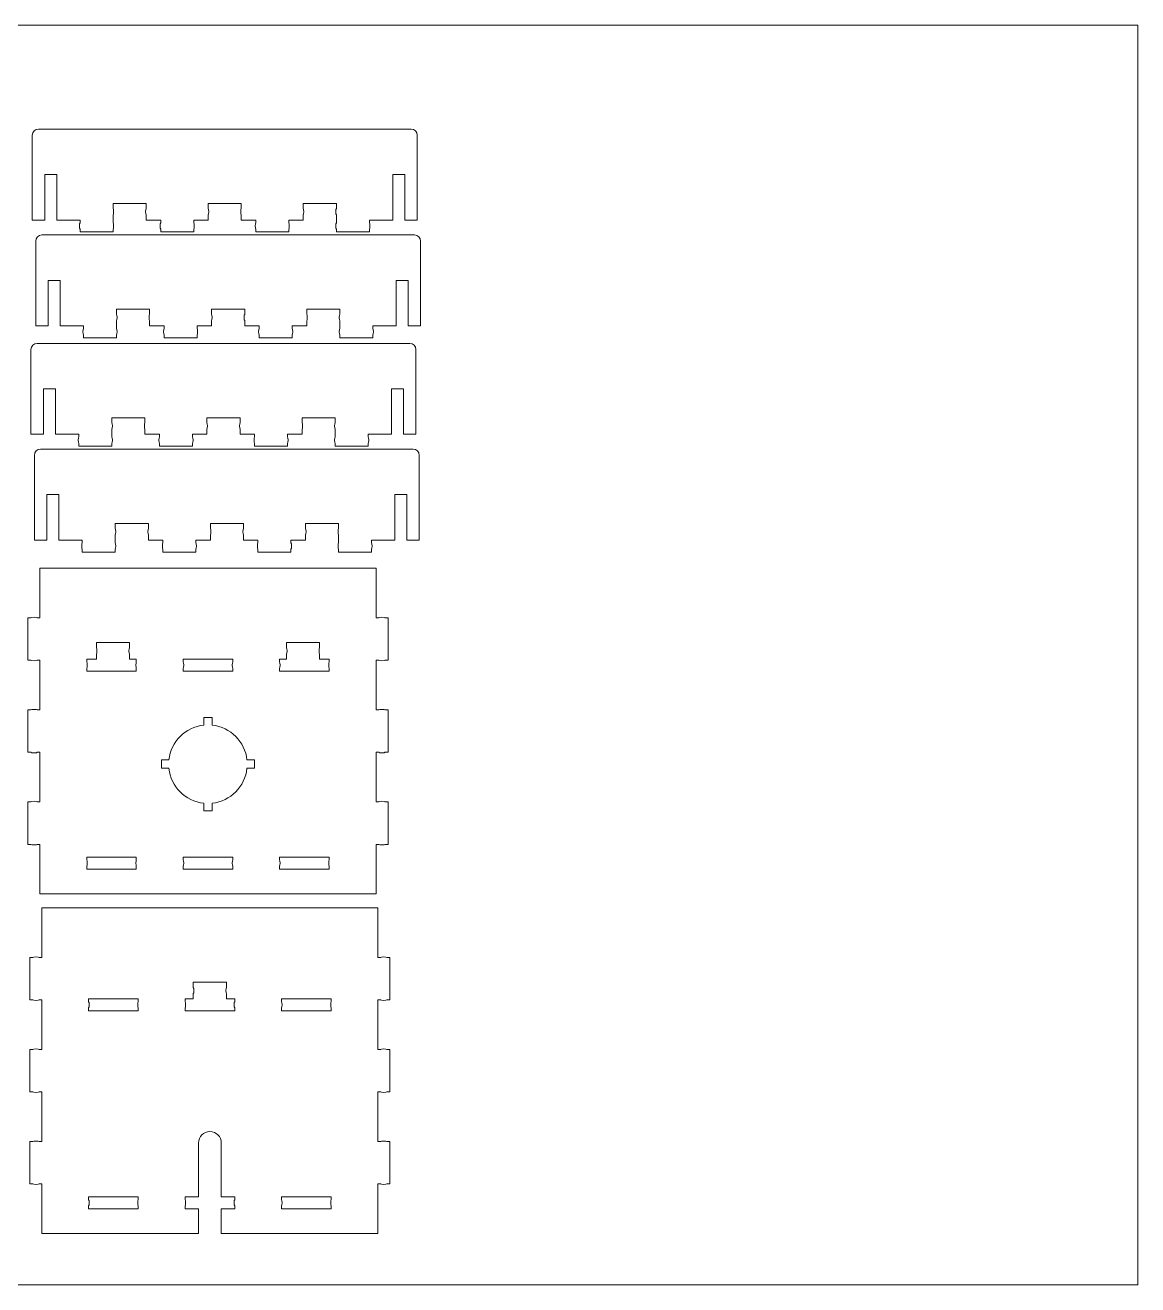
# Model space of a CAD drawing. Header units: inches. Extents: x -2.2 to 21.8, y -0.5 to 11.5.
# Drawn here: x 11.15 to 21.75, y -0.5 to 11.5 of the extents above; entities that cross this region are included whole.
import ezdxf

# ---------------------------------------------------------------- set-up
doc = ezdxf.new("R2010")
doc.units = ezdxf.units.IN
doc.header["$MEASUREMENT"] = 0
doc.layers.add('Visible', color=7, linetype='Continuous', lineweight=0)

# ---------------------------------------------------------------- blocks, each defined once
blk = doc.blocks.new('Block_1')
at = {"layer": 'Visible', "color": 1, "lineweight": 0, "true_color": 0xff0000}
for p, q in [((11.222, 10.451), (11.222, 9.644)), ((11.281, 10.511), (14.829, 10.511)), ((14.888, 10.451), (14.888, 9.644)), ((11.341, 10.077), (11.455, 10.077)), ((11.341, 9.644), (11.341, 10.077)), ((11.455, 9.644), (11.455, 10.077)), ((14.77, 10.077), (14.656, 10.077)), ((14.656, 9.644), (14.656, 10.077)), ((14.77, 9.644), (14.77, 10.077)), ((11.992, 9.802), (12.307, 9.802)), ((11.992, 9.802), (11.992, 9.753)), ((12.307, 9.802), (12.307, 9.753)), ((12.898, 9.802), (13.213, 9.802)), ((12.898, 9.802), (12.898, 9.753)), ((13.213, 9.802), (13.213, 9.753)), ((14.118, 9.802), (13.803, 9.802)), ((13.803, 9.802), (13.803, 9.753)), ((14.118, 9.802), (14.118, 9.753)), ((11.222, 9.644), (11.341, 9.644)), ((11.455, 9.644), (11.677, 9.644)), ((11.677, 9.644), (11.677, 9.617)), ((11.992, 9.694), (11.992, 9.617)), ((12.307, 9.694), (12.307, 9.644)), ((12.307, 9.644), (12.445, 9.644)), ((12.445, 9.644), (12.445, 9.617)), ((12.76, 9.644), (12.76, 9.617)), ((12.76, 9.644), (12.898, 9.644)), ((12.898, 9.694), (12.898, 9.644)), ((13.213, 9.694), (13.213, 9.644)), ((13.213, 9.644), (13.35, 9.644)), ((13.35, 9.644), (13.35, 9.617)), ((13.665, 9.644), (13.665, 9.617)), ((13.665, 9.644), (13.803, 9.644)), ((13.803, 9.694), (13.803, 9.644)), ((14.118, 9.694), (14.118, 9.617)), ((14.433, 9.644), (14.433, 9.617)), ((14.433, 9.644), (14.656, 9.644)), ((14.77, 9.644), (14.888, 9.644)), ((11.314, 9.502), (14.861, 9.502)), ((11.677, 9.558), (11.677, 9.53)), ((11.677, 9.53), (11.992, 9.53)), ((11.992, 9.558), (11.992, 9.53)), ((12.445, 9.558), (12.445, 9.53)), ((12.445, 9.53), (12.76, 9.53)), ((12.76, 9.558), (12.76, 9.53)), ((13.35, 9.558), (13.35, 9.53)), ((13.665, 9.53), (13.35, 9.53)), ((13.665, 9.558), (13.665, 9.53)), ((14.118, 9.558), (14.118, 9.53)), ((14.433, 9.53), (14.118, 9.53)), ((14.433, 9.558), (14.433, 9.53)), ((11.255, 9.443), (11.255, 8.636)), ((14.92, 9.443), (14.92, 8.636)), ((11.373, 9.069), (11.487, 9.069)), ((11.373, 8.636), (11.373, 9.069)), ((11.487, 8.636), (11.487, 9.069)), ((14.802, 9.069), (14.688, 9.069)), ((14.688, 8.636), (14.688, 9.069)), ((14.802, 8.636), (14.802, 9.069)), ((12.025, 8.794), (12.34, 8.794)), ((12.025, 8.794), (12.025, 8.745)), ((12.34, 8.794), (12.34, 8.745)), ((12.93, 8.794), (13.245, 8.794)), ((12.93, 8.794), (12.93, 8.745)), ((13.245, 8.794), (13.245, 8.745)), ((14.151, 8.794), (13.836, 8.794)), ((13.836, 8.794), (13.836, 8.745)), ((14.151, 8.794), (14.151, 8.745)), ((12.025, 8.686), (12.025, 8.609)), ((12.34, 8.686), (12.34, 8.636)), ((12.93, 8.686), (12.93, 8.636)), ((13.245, 8.686), (13.245, 8.636)), ((13.836, 8.686), (13.836, 8.636)), ((14.151, 8.686), (14.151, 8.609)), ((11.255, 8.636), (11.373, 8.636)), ((11.487, 8.636), (11.71, 8.636)), ((11.71, 8.636), (11.71, 8.609)), ((11.71, 8.55), (11.71, 8.522)), ((11.71, 8.522), (12.025, 8.522)), ((12.025, 8.55), (12.025, 8.522)), ((12.34, 8.636), (12.477, 8.636)), ((12.477, 8.636), (12.477, 8.609)), ((12.477, 8.55), (12.477, 8.522)), ((12.477, 8.522), (12.792, 8.522)), ((12.792, 8.636), (12.792, 8.609)), ((12.792, 8.636), (12.93, 8.636)), ((12.792, 8.55), (12.792, 8.522)), ((13.245, 8.636), (13.383, 8.636)), ((13.383, 8.636), (13.383, 8.609)), ((13.383, 8.55), (13.383, 8.522)), ((13.698, 8.522), (13.383, 8.522)), ((13.698, 8.636), (13.698, 8.609)), ((13.698, 8.636), (13.836, 8.636)), ((13.698, 8.55), (13.698, 8.522)), ((14.151, 8.55), (14.151, 8.522)), ((14.466, 8.522), (14.151, 8.522)), ((14.466, 8.636), (14.466, 8.609)), ((14.466, 8.636), (14.688, 8.636)), ((14.466, 8.55), (14.466, 8.522)), ((14.802, 8.636), (14.92, 8.636)), ((11.21, 8.41), (11.21, 7.603)), ((11.27, 8.469), (14.817, 8.469)), ((14.876, 8.41), (14.876, 7.603)), ((11.329, 8.036), (11.443, 8.036)), ((11.329, 7.603), (11.329, 8.036)), ((11.443, 7.603), (11.443, 8.036)), ((14.758, 8.036), (14.644, 8.036)), ((14.644, 7.603), (14.644, 8.036)), ((14.758, 7.603), (14.758, 8.036)), ((11.98, 7.761), (12.295, 7.761)), ((11.98, 7.761), (11.98, 7.712)), ((12.295, 7.761), (12.295, 7.712)), ((12.886, 7.761), (13.201, 7.761)), ((12.886, 7.761), (12.886, 7.712)), ((13.201, 7.761), (13.201, 7.712)), ((14.106, 7.761), (13.791, 7.761)), ((13.791, 7.761), (13.791, 7.712)), ((14.106, 7.761), (14.106, 7.712)), ((11.21, 7.603), (11.329, 7.603)), ((11.443, 7.603), (11.665, 7.603)), ((11.665, 7.603), (11.665, 7.576)), ((11.98, 7.653), (11.98, 7.576)), ((12.295, 7.653), (12.295, 7.603)), ((12.295, 7.603), (12.433, 7.603)), ((12.433, 7.603), (12.433, 7.576)), ((12.748, 7.603), (12.748, 7.576)), ((12.748, 7.603), (12.886, 7.603)), ((12.886, 7.653), (12.886, 7.603)), ((13.201, 7.653), (13.201, 7.603)), ((13.201, 7.603), (13.338, 7.603)), ((13.338, 7.603), (13.338, 7.576)), ((13.653, 7.603), (13.653, 7.576)), ((13.653, 7.603), (13.791, 7.603)), ((13.791, 7.653), (13.791, 7.603)), ((14.106, 7.653), (14.106, 7.576)), ((14.421, 7.603), (14.421, 7.576)), ((14.421, 7.603), (14.644, 7.603)), ((14.758, 7.603), (14.876, 7.603)), ((11.302, 7.461), (14.849, 7.461)), ((11.665, 7.517), (11.665, 7.489)), ((11.665, 7.489), (11.98, 7.489)), ((11.98, 7.517), (11.98, 7.489)), ((12.433, 7.517), (12.433, 7.489)), ((12.433, 7.489), (12.748, 7.489)), ((12.748, 7.517), (12.748, 7.489)), ((13.338, 7.517), (13.338, 7.489)), ((13.653, 7.489), (13.338, 7.489)), ((13.653, 7.517), (13.653, 7.489)), ((14.106, 7.517), (14.106, 7.489)), ((14.421, 7.489), (14.106, 7.489)), ((14.421, 7.517), (14.421, 7.489)), ((11.243, 7.402), (11.243, 6.595)), ((14.908, 7.402), (14.908, 6.595)), ((11.361, 7.028), (11.475, 7.028)), ((11.361, 6.595), (11.361, 7.028)), ((11.475, 6.595), (11.475, 7.028)), ((14.79, 7.028), (14.676, 7.028)), ((14.676, 6.595), (14.676, 7.028)), ((14.79, 6.595), (14.79, 7.028)), ((12.013, 6.753), (12.328, 6.753)), ((12.013, 6.753), (12.013, 6.704)), ((12.328, 6.753), (12.328, 6.704)), ((12.918, 6.753), (13.233, 6.753)), ((12.918, 6.753), (12.918, 6.704)), ((13.233, 6.753), (13.233, 6.704)), ((14.139, 6.753), (13.824, 6.753)), ((13.824, 6.753), (13.824, 6.704)), ((14.139, 6.753), (14.139, 6.704)), ((12.013, 6.644), (12.013, 6.568)), ((12.328, 6.644), (12.328, 6.595)), ((12.918, 6.644), (12.918, 6.595)), ((13.233, 6.644), (13.233, 6.595)), ((13.824, 6.644), (13.824, 6.595)), ((14.139, 6.644), (14.139, 6.568)), ((11.243, 6.595), (11.361, 6.595)), ((11.475, 6.595), (11.698, 6.595)), ((11.698, 6.595), (11.698, 6.568)), ((11.698, 6.509), (11.698, 6.481)), ((11.698, 6.481), (12.013, 6.481)), ((12.013, 6.509), (12.013, 6.481)), ((12.328, 6.595), (12.465, 6.595)), ((12.465, 6.595), (12.465, 6.568)), ((12.465, 6.509), (12.465, 6.481)), ((12.465, 6.481), (12.78, 6.481)), ((12.78, 6.595), (12.78, 6.568)), ((12.78, 6.595), (12.918, 6.595)), ((12.78, 6.509), (12.78, 6.481)), ((13.233, 6.595), (13.371, 6.595)), ((13.371, 6.595), (13.371, 6.568)), ((13.371, 6.509), (13.371, 6.481)), ((13.686, 6.481), (13.371, 6.481)), ((13.686, 6.595), (13.686, 6.568)), ((13.686, 6.595), (13.824, 6.595)), ((13.686, 6.509), (13.686, 6.481)), ((14.139, 6.509), (14.139, 6.481)), ((14.454, 6.481), (14.139, 6.481)), ((14.454, 6.595), (14.454, 6.568)), ((14.454, 6.595), (14.676, 6.595)), ((14.454, 6.509), (14.454, 6.481)), ((14.79, 6.595), (14.908, 6.595)), ((11.295, 6.326), (11.295, 5.854)), ((11.295, 6.326), (14.496, 6.326)), ((14.496, 6.326), (14.496, 5.854)), ((11.181, 5.45), (11.181, 5.854)), ((11.21, 5.854), (11.181, 5.854)), ((11.295, 5.854), (11.27, 5.854)), ((14.496, 5.854), (14.522, 5.854)), ((14.581, 5.854), (14.61, 5.854)), ((14.61, 5.45), (14.61, 5.854)), ((11.833, 5.618), (12.147, 5.618)), ((11.833, 5.568), (11.833, 5.618)), ((12.147, 5.568), (12.147, 5.618)), ((13.959, 5.618), (13.644, 5.618)), ((13.644, 5.568), (13.644, 5.618)), ((13.959, 5.568), (13.959, 5.618)), ((11.21, 5.45), (11.181, 5.45)), ((11.295, 5.45), (11.27, 5.45)), ((11.295, 5.45), (11.295, 4.977)), ((11.741, 5.46), (11.741, 5.433)), ((11.741, 5.46), (11.833, 5.46)), ((11.833, 5.46), (11.833, 5.509)), ((12.147, 5.46), (12.147, 5.509)), ((12.147, 5.46), (12.213, 5.46)), ((12.213, 5.46), (12.213, 5.433)), ((12.659, 5.46), (13.132, 5.46)), ((12.659, 5.46), (12.659, 5.433)), ((13.132, 5.46), (13.132, 5.433)), ((13.578, 5.46), (13.578, 5.433)), ((13.578, 5.46), (13.644, 5.46)), ((13.644, 5.46), (13.644, 5.509)), ((13.959, 5.46), (13.959, 5.509)), ((13.959, 5.46), (14.05, 5.46)), ((14.05, 5.46), (14.05, 5.433)), ((14.496, 5.45), (14.522, 5.45)), ((14.496, 5.45), (14.496, 4.977)), ((14.581, 5.45), (14.61, 5.45)), ((11.741, 5.374), (11.741, 5.346)), ((11.741, 5.346), (12.213, 5.346)), ((12.213, 5.374), (12.213, 5.346)), ((12.659, 5.374), (12.659, 5.346)), ((12.659, 5.346), (13.132, 5.346)), ((13.132, 5.374), (13.132, 5.346)), ((13.578, 5.374), (13.578, 5.346)), ((13.578, 5.346), (14.05, 5.346)), ((14.05, 5.374), (14.05, 5.346)), ((11.181, 4.573), (11.181, 4.977)), ((11.21, 4.977), (11.181, 4.977)), ((11.295, 4.977), (11.27, 4.977)), ((14.496, 4.977), (14.522, 4.977)), ((14.581, 4.977), (14.61, 4.977)), ((14.61, 4.573), (14.61, 4.977)), ((12.856, 4.903), (12.935, 4.903)), ((12.856, 4.903), (12.856, 4.832)), ((12.935, 4.903), (12.935, 4.832)), ((11.21, 4.573), (11.181, 4.573)), ((11.295, 4.573), (11.27, 4.573)), ((11.295, 4.573), (11.295, 4.101)), ((14.496, 4.573), (14.522, 4.573)), ((14.496, 4.573), (14.496, 4.101)), ((14.581, 4.573), (14.61, 4.573)), ((12.453, 4.5), (12.524, 4.5)), ((12.453, 4.5), (12.453, 4.421)), ((13.267, 4.5), (13.338, 4.5)), ((13.338, 4.5), (13.338, 4.421)), ((12.453, 4.421), (12.524, 4.421)), ((13.267, 4.421), (13.338, 4.421)), ((11.181, 3.696), (11.181, 4.101)), ((11.21, 4.101), (11.181, 4.101)), ((11.295, 4.101), (11.27, 4.101)), ((12.856, 4.088), (12.856, 4.017)), ((12.935, 4.088), (12.935, 4.017)), ((14.496, 4.101), (14.522, 4.101)), ((14.581, 4.101), (14.61, 4.101)), ((14.61, 3.696), (14.61, 4.101)), ((12.856, 4.017), (12.935, 4.017)), ((11.21, 3.696), (11.181, 3.696)), ((11.295, 3.696), (11.27, 3.696)), ((11.295, 3.696), (11.295, 3.224)), ((14.496, 3.696), (14.522, 3.696)), ((14.496, 3.696), (14.496, 3.224)), ((14.581, 3.696), (14.61, 3.696)), ((11.741, 3.574), (12.213, 3.574)), ((11.741, 3.574), (11.741, 3.547)), ((11.741, 3.488), (11.741, 3.46)), ((12.213, 3.574), (12.213, 3.547)), ((12.213, 3.488), (12.213, 3.46)), ((12.659, 3.574), (13.132, 3.574)), ((12.659, 3.574), (12.659, 3.547)), ((12.659, 3.488), (12.659, 3.46)), ((13.132, 3.574), (13.132, 3.547)), ((13.132, 3.488), (13.132, 3.46)), ((13.578, 3.574), (14.05, 3.574)), ((13.578, 3.574), (13.578, 3.547)), ((13.578, 3.488), (13.578, 3.46)), ((14.05, 3.574), (14.05, 3.547)), ((14.05, 3.488), (14.05, 3.46)), ((11.741, 3.46), (12.213, 3.46)), ((12.659, 3.46), (13.132, 3.46)), ((13.578, 3.46), (14.05, 3.46)), ((11.295, 3.224), (14.496, 3.224)), ((11.314, 3.091), (11.314, 2.618)), ((11.314, 3.091), (14.514, 3.091)), ((14.514, 3.091), (14.514, 2.618)), ((11.199, 2.214), (11.199, 2.618)), ((11.229, 2.618), (11.199, 2.618)), ((11.314, 2.618), (11.288, 2.618)), ((14.514, 2.618), (14.54, 2.618)), ((14.599, 2.618), (14.628, 2.618)), ((14.628, 2.214), (14.628, 2.618)), ((12.756, 2.382), (13.071, 2.382)), ((12.756, 2.333), (12.756, 2.382)), ((13.071, 2.333), (13.071, 2.382)), ((11.229, 2.214), (11.199, 2.214)), ((11.314, 2.214), (11.288, 2.214)), ((11.314, 2.214), (11.314, 1.742)), ((11.759, 2.225), (12.232, 2.225)), ((11.759, 2.225), (11.759, 2.197)), ((12.232, 2.225), (12.232, 2.197)), ((12.678, 2.225), (12.678, 2.197)), ((12.678, 2.225), (12.756, 2.225)), ((12.756, 2.225), (12.756, 2.274)), ((13.071, 2.225), (13.071, 2.274)), ((13.071, 2.225), (13.15, 2.225)), ((13.15, 2.225), (13.15, 2.197)), ((13.596, 2.225), (14.068, 2.225)), ((13.596, 2.225), (13.596, 2.197)), ((14.068, 2.225), (14.068, 2.197)), ((14.514, 2.214), (14.54, 2.214)), ((14.514, 2.214), (14.514, 1.742)), ((14.599, 2.214), (14.628, 2.214)), ((11.759, 2.138), (11.759, 2.111)), ((11.759, 2.111), (12.232, 2.111)), ((12.232, 2.138), (12.232, 2.111)), ((12.678, 2.138), (12.678, 2.111)), ((12.678, 2.111), (13.15, 2.111)), ((13.15, 2.138), (13.15, 2.111)), ((13.596, 2.138), (13.596, 2.111)), ((13.596, 2.111), (14.068, 2.111)), ((14.068, 2.138), (14.068, 2.111)), ((11.199, 1.338), (11.199, 1.742)), ((11.229, 1.742), (11.199, 1.742)), ((11.314, 1.742), (11.288, 1.742)), ((14.514, 1.742), (14.54, 1.742)), ((14.599, 1.742), (14.628, 1.742)), ((14.628, 1.338), (14.628, 1.742)), ((11.229, 1.338), (11.199, 1.338)), ((11.314, 1.338), (11.288, 1.338)), ((11.314, 1.338), (11.314, 0.865)), ((14.514, 1.338), (14.54, 1.338)), ((14.514, 1.338), (14.514, 0.865)), ((14.599, 1.338), (14.628, 1.338)), ((11.199, 0.461), (11.199, 0.865)), ((11.229, 0.865), (11.199, 0.865)), ((11.314, 0.865), (11.288, 0.865)), ((12.806, 0.851), (12.806, 0.339)), ((13.022, 0.851), (13.022, 0.339)), ((14.514, 0.865), (14.54, 0.865)), ((14.599, 0.865), (14.628, 0.865)), ((14.628, 0.461), (14.628, 0.865)), ((11.229, 0.461), (11.199, 0.461)), ((11.314, 0.461), (11.288, 0.461)), ((11.314, 0.461), (11.314, -0.011)), ((14.514, 0.461), (14.54, 0.461)), ((14.514, 0.461), (14.514, -0.011)), ((14.599, 0.461), (14.628, 0.461)), ((11.759, 0.339), (12.232, 0.339)), ((11.759, 0.339), (11.759, 0.311)), ((11.759, 0.252), (11.759, 0.225)), ((12.232, 0.339), (12.232, 0.311)), ((12.232, 0.252), (12.232, 0.225)), ((12.678, 0.339), (12.806, 0.339)), ((12.678, 0.339), (12.678, 0.311)), ((12.678, 0.252), (12.678, 0.225)), ((13.022, 0.339), (13.15, 0.339)), ((13.15, 0.339), (13.15, 0.311)), ((13.15, 0.252), (13.15, 0.225)), ((13.596, 0.339), (14.068, 0.339)), ((13.596, 0.339), (13.596, 0.311)), ((13.596, 0.252), (13.596, 0.225)), ((14.068, 0.339), (14.068, 0.311)), ((14.068, 0.252), (14.068, 0.225)), ((11.759, 0.225), (12.232, 0.225)), ((12.678, 0.225), (12.806, 0.225)), ((12.806, 0.225), (12.806, -0.011)), ((13.022, 0.225), (13.022, -0.011)), ((13.022, 0.225), (13.15, 0.225)), ((13.596, 0.225), (14.068, 0.225)), ((11.314, -0.011), (12.806, -0.011)), ((13.022, -0.011), (14.514, -0.011))]:
    blk.add_line(p, q, dxfattribs=at)
at = {"layer": 'Visible', "color": 18, "lineweight": 0, "true_color": 0x000000}
blk.add_lwpolyline([(-2.25, -0.5), (-2.25, 11.5), (21.75, 11.5), (21.75, -0.5)], close=True, dxfattribs=at)
at = {"layer": 'Visible', "color": 1, "lineweight": 0, "true_color": 0xff0000}
for points in [[(11.281, 10.511), (11.249, 10.511), (11.222, 10.484), (11.222, 10.451)], [(14.888, 10.451), (14.888, 10.484), (14.861, 10.511), (14.829, 10.511)], [(11.314, 9.502), (11.281, 9.502), (11.255, 9.476), (11.255, 9.443)], [(14.92, 9.443), (14.92, 9.476), (14.894, 9.502), (14.861, 9.502)], [(11.27, 8.469), (11.237, 8.469), (11.21, 8.443), (11.21, 8.41)], [(14.876, 8.41), (14.876, 8.443), (14.849, 8.469), (14.817, 8.469)], [(11.302, 7.461), (11.269, 7.461), (11.243, 7.435), (11.243, 7.402)], [(14.908, 7.402), (14.908, 7.435), (14.882, 7.461), (14.849, 7.461)], [(12.856, 4.832), (12.681, 4.814), (12.542, 4.675), (12.524, 4.5)], [(13.267, 4.5), (13.249, 4.675), (13.11, 4.814), (12.935, 4.832)], [(12.524, 4.421), (12.542, 4.245), (12.681, 4.107), (12.856, 4.088)], [(12.935, 4.088), (13.11, 4.107), (13.249, 4.245), (13.267, 4.421)]]:
    blk.add_open_spline(points, degree=3, dxfattribs=at)
for points in [[(11.992, 9.753), (11.995, 9.753), (11.997, 9.739), (11.997, 9.723), (11.997, 9.707), (11.995, 9.694), (11.992, 9.694)], [(12.307, 9.694), (12.304, 9.694), (12.302, 9.707), (12.302, 9.723), (12.302, 9.739), (12.304, 9.753), (12.307, 9.753)], [(12.898, 9.753), (12.9, 9.753), (12.903, 9.739), (12.903, 9.723), (12.903, 9.707), (12.9, 9.694), (12.898, 9.694)], [(13.213, 9.694), (13.21, 9.694), (13.208, 9.707), (13.208, 9.723), (13.208, 9.739), (13.21, 9.753), (13.213, 9.753)], [(13.803, 9.753), (13.806, 9.753), (13.808, 9.739), (13.808, 9.723), (13.808, 9.707), (13.806, 9.694), (13.803, 9.694)], [(14.118, 9.694), (14.115, 9.694), (14.113, 9.707), (14.113, 9.723), (14.113, 9.739), (14.115, 9.753), (14.118, 9.753)], [(11.677, 9.558), (11.674, 9.558), (11.672, 9.571), (11.672, 9.587), (11.672, 9.604), (11.674, 9.617), (11.677, 9.617)], [(11.992, 9.617), (11.995, 9.617), (11.997, 9.604), (11.997, 9.587), (11.997, 9.571), (11.995, 9.558), (11.992, 9.558)], [(12.445, 9.558), (12.442, 9.558), (12.44, 9.571), (12.44, 9.587), (12.44, 9.604), (12.442, 9.617), (12.445, 9.617)], [(12.76, 9.617), (12.763, 9.617), (12.765, 9.604), (12.765, 9.587), (12.765, 9.571), (12.763, 9.558), (12.76, 9.558)], [(13.35, 9.558), (13.348, 9.558), (13.345, 9.571), (13.345, 9.587), (13.345, 9.604), (13.348, 9.617), (13.35, 9.617)], [(13.665, 9.617), (13.668, 9.617), (13.67, 9.604), (13.67, 9.587), (13.67, 9.571), (13.668, 9.558), (13.665, 9.558)], [(14.118, 9.558), (14.115, 9.558), (14.113, 9.571), (14.113, 9.587), (14.113, 9.604), (14.115, 9.617), (14.118, 9.617)], [(14.433, 9.617), (14.436, 9.617), (14.438, 9.604), (14.438, 9.587), (14.438, 9.571), (14.436, 9.558), (14.433, 9.558)], [(12.025, 8.745), (12.027, 8.745), (12.03, 8.731), (12.03, 8.715), (12.03, 8.699), (12.027, 8.686), (12.025, 8.686)], [(12.34, 8.686), (12.337, 8.686), (12.335, 8.699), (12.335, 8.715), (12.335, 8.731), (12.337, 8.745), (12.34, 8.745)], [(12.93, 8.745), (12.933, 8.745), (12.935, 8.731), (12.935, 8.715), (12.935, 8.699), (12.933, 8.686), (12.93, 8.686)], [(13.245, 8.686), (13.242, 8.686), (13.24, 8.699), (13.24, 8.715), (13.24, 8.731), (13.242, 8.745), (13.245, 8.745)], [(13.836, 8.745), (13.838, 8.745), (13.841, 8.731), (13.841, 8.715), (13.841, 8.699), (13.838, 8.686), (13.836, 8.686)], [(14.151, 8.686), (14.148, 8.686), (14.146, 8.699), (14.146, 8.715), (14.146, 8.731), (14.148, 8.745), (14.151, 8.745)], [(11.71, 8.55), (11.707, 8.55), (11.705, 8.563), (11.705, 8.579), (11.705, 8.596), (11.707, 8.609), (11.71, 8.609)], [(12.025, 8.609), (12.027, 8.609), (12.03, 8.596), (12.03, 8.579), (12.03, 8.563), (12.027, 8.55), (12.025, 8.55)], [(12.477, 8.55), (12.475, 8.55), (12.473, 8.563), (12.473, 8.579), (12.473, 8.596), (12.475, 8.609), (12.477, 8.609)], [(12.792, 8.609), (12.795, 8.609), (12.797, 8.596), (12.797, 8.579), (12.797, 8.563), (12.795, 8.55), (12.792, 8.55)], [(13.383, 8.55), (13.38, 8.55), (13.378, 8.563), (13.378, 8.579), (13.378, 8.596), (13.38, 8.609), (13.383, 8.609)], [(13.698, 8.609), (13.701, 8.609), (13.703, 8.596), (13.703, 8.579), (13.703, 8.563), (13.701, 8.55), (13.698, 8.55)], [(14.151, 8.55), (14.148, 8.55), (14.146, 8.563), (14.146, 8.579), (14.146, 8.596), (14.148, 8.609), (14.151, 8.609)], [(14.466, 8.609), (14.468, 8.609), (14.471, 8.596), (14.471, 8.579), (14.471, 8.563), (14.468, 8.55), (14.466, 8.55)], [(11.98, 7.712), (11.983, 7.712), (11.985, 7.698), (11.985, 7.682), (11.985, 7.666), (11.983, 7.653), (11.98, 7.653)], [(12.295, 7.653), (12.292, 7.653), (12.29, 7.666), (12.29, 7.682), (12.29, 7.698), (12.292, 7.712), (12.295, 7.712)], [(12.886, 7.712), (12.888, 7.712), (12.891, 7.698), (12.891, 7.682), (12.891, 7.666), (12.888, 7.653), (12.886, 7.653)], [(13.201, 7.653), (13.198, 7.653), (13.196, 7.666), (13.196, 7.682), (13.196, 7.698), (13.198, 7.712), (13.201, 7.712)], [(13.791, 7.712), (13.794, 7.712), (13.796, 7.698), (13.796, 7.682), (13.796, 7.666), (13.794, 7.653), (13.791, 7.653)], [(14.106, 7.653), (14.103, 7.653), (14.101, 7.666), (14.101, 7.682), (14.101, 7.698), (14.103, 7.712), (14.106, 7.712)], [(11.665, 7.517), (11.663, 7.517), (11.66, 7.53), (11.66, 7.546), (11.66, 7.563), (11.663, 7.576), (11.665, 7.576)], [(11.98, 7.576), (11.983, 7.576), (11.985, 7.563), (11.985, 7.546), (11.985, 7.53), (11.983, 7.517), (11.98, 7.517)], [(12.433, 7.517), (12.43, 7.517), (12.428, 7.53), (12.428, 7.546), (12.428, 7.563), (12.43, 7.576), (12.433, 7.576)], [(12.748, 7.576), (12.751, 7.576), (12.753, 7.563), (12.753, 7.546), (12.753, 7.53), (12.751, 7.517), (12.748, 7.517)], [(13.338, 7.517), (13.336, 7.517), (13.334, 7.53), (13.334, 7.546), (13.334, 7.563), (13.336, 7.576), (13.338, 7.576)], [(13.653, 7.576), (13.656, 7.576), (13.658, 7.563), (13.658, 7.546), (13.658, 7.53), (13.656, 7.517), (13.653, 7.517)], [(14.106, 7.517), (14.103, 7.517), (14.101, 7.53), (14.101, 7.546), (14.101, 7.563), (14.103, 7.576), (14.106, 7.576)], [(14.421, 7.576), (14.424, 7.576), (14.426, 7.563), (14.426, 7.546), (14.426, 7.53), (14.424, 7.517), (14.421, 7.517)], [(12.013, 6.704), (12.015, 6.704), (12.018, 6.69), (12.018, 6.674), (12.018, 6.658), (12.015, 6.644), (12.013, 6.644)], [(12.328, 6.644), (12.325, 6.644), (12.323, 6.658), (12.323, 6.674), (12.323, 6.69), (12.325, 6.704), (12.328, 6.704)], [(12.918, 6.704), (12.921, 6.704), (12.923, 6.69), (12.923, 6.674), (12.923, 6.658), (12.921, 6.644), (12.918, 6.644)], [(13.233, 6.644), (13.23, 6.644), (13.228, 6.658), (13.228, 6.674), (13.228, 6.69), (13.23, 6.704), (13.233, 6.704)], [(13.824, 6.704), (13.826, 6.704), (13.829, 6.69), (13.829, 6.674), (13.829, 6.658), (13.826, 6.644), (13.824, 6.644)], [(14.139, 6.644), (14.136, 6.644), (14.134, 6.658), (14.134, 6.674), (14.134, 6.69), (14.136, 6.704), (14.139, 6.704)], [(11.698, 6.509), (11.695, 6.509), (11.693, 6.522), (11.693, 6.538), (11.693, 6.554), (11.695, 6.568), (11.698, 6.568)], [(12.013, 6.568), (12.015, 6.568), (12.018, 6.554), (12.018, 6.538), (12.018, 6.522), (12.015, 6.509), (12.013, 6.509)], [(12.465, 6.509), (12.463, 6.509), (12.461, 6.522), (12.461, 6.538), (12.461, 6.554), (12.463, 6.568), (12.465, 6.568)], [(12.78, 6.568), (12.783, 6.568), (12.785, 6.554), (12.785, 6.538), (12.785, 6.522), (12.783, 6.509), (12.78, 6.509)], [(13.371, 6.509), (13.368, 6.509), (13.366, 6.522), (13.366, 6.538), (13.366, 6.554), (13.368, 6.568), (13.371, 6.568)], [(13.686, 6.568), (13.689, 6.568), (13.691, 6.554), (13.691, 6.538), (13.691, 6.522), (13.689, 6.509), (13.686, 6.509)], [(14.139, 6.509), (14.136, 6.509), (14.134, 6.522), (14.134, 6.538), (14.134, 6.554), (14.136, 6.568), (14.139, 6.568)], [(14.454, 6.568), (14.456, 6.568), (14.459, 6.554), (14.459, 6.538), (14.459, 6.522), (14.456, 6.509), (14.454, 6.509)], [(11.27, 5.854), (11.27, 5.857), (11.256, 5.859), (11.24, 5.859), (11.224, 5.859), (11.21, 5.857), (11.21, 5.854)], [(14.581, 5.854), (14.581, 5.857), (14.567, 5.859), (14.551, 5.859), (14.535, 5.859), (14.522, 5.857), (14.522, 5.854)], [(11.833, 5.509), (11.835, 5.509), (11.837, 5.523), (11.837, 5.539), (11.837, 5.555), (11.835, 5.568), (11.833, 5.568)], [(12.147, 5.568), (12.145, 5.568), (12.143, 5.555), (12.143, 5.539), (12.143, 5.523), (12.145, 5.509), (12.147, 5.509)], [(13.644, 5.509), (13.646, 5.509), (13.648, 5.523), (13.648, 5.539), (13.648, 5.555), (13.646, 5.568), (13.644, 5.568)], [(13.959, 5.568), (13.956, 5.568), (13.954, 5.555), (13.954, 5.539), (13.954, 5.523), (13.956, 5.509), (13.959, 5.509)], [(11.21, 5.45), (11.21, 5.447), (11.224, 5.445), (11.24, 5.445), (11.256, 5.445), (11.27, 5.447), (11.27, 5.45)], [(11.741, 5.433), (11.744, 5.433), (11.746, 5.419), (11.746, 5.403), (11.746, 5.387), (11.744, 5.374), (11.741, 5.374)], [(12.213, 5.374), (12.211, 5.374), (12.209, 5.387), (12.209, 5.403), (12.209, 5.419), (12.211, 5.433), (12.213, 5.433)], [(12.659, 5.433), (12.662, 5.433), (12.664, 5.419), (12.664, 5.403), (12.664, 5.387), (12.662, 5.374), (12.659, 5.374)], [(13.132, 5.374), (13.129, 5.374), (13.127, 5.387), (13.127, 5.403), (13.127, 5.419), (13.129, 5.433), (13.132, 5.433)], [(13.578, 5.433), (13.58, 5.433), (13.583, 5.419), (13.583, 5.403), (13.583, 5.387), (13.58, 5.374), (13.578, 5.374)], [(14.05, 5.374), (14.047, 5.374), (14.045, 5.387), (14.045, 5.403), (14.045, 5.419), (14.047, 5.433), (14.05, 5.433)], [(14.522, 5.45), (14.522, 5.447), (14.535, 5.445), (14.551, 5.445), (14.567, 5.445), (14.581, 5.447), (14.581, 5.45)], [(11.27, 4.977), (11.27, 4.98), (11.256, 4.982), (11.24, 4.982), (11.224, 4.982), (11.21, 4.98), (11.21, 4.977)], [(14.581, 4.977), (14.581, 4.98), (14.567, 4.982), (14.551, 4.982), (14.535, 4.982), (14.522, 4.98), (14.522, 4.977)], [(11.21, 4.573), (11.21, 4.57), (11.224, 4.568), (11.24, 4.568), (11.256, 4.568), (11.27, 4.57), (11.27, 4.573)], [(14.522, 4.573), (14.522, 4.57), (14.535, 4.568), (14.551, 4.568), (14.567, 4.568), (14.581, 4.57), (14.581, 4.573)], [(11.27, 4.101), (11.27, 4.103), (11.256, 4.106), (11.24, 4.106), (11.224, 4.106), (11.21, 4.103), (11.21, 4.101)], [(14.581, 4.101), (14.581, 4.103), (14.567, 4.106), (14.551, 4.106), (14.535, 4.106), (14.522, 4.103), (14.522, 4.101)], [(11.21, 3.696), (11.21, 3.694), (11.224, 3.691), (11.24, 3.691), (11.256, 3.691), (11.27, 3.694), (11.27, 3.696)], [(14.522, 3.696), (14.522, 3.694), (14.535, 3.691), (14.551, 3.691), (14.567, 3.691), (14.581, 3.694), (14.581, 3.696)], [(11.741, 3.547), (11.744, 3.547), (11.746, 3.534), (11.746, 3.517), (11.746, 3.501), (11.744, 3.488), (11.741, 3.488)], [(12.213, 3.488), (12.211, 3.488), (12.209, 3.501), (12.209, 3.517), (12.209, 3.534), (12.211, 3.547), (12.213, 3.547)], [(12.659, 3.547), (12.662, 3.547), (12.664, 3.534), (12.664, 3.517), (12.664, 3.501), (12.662, 3.488), (12.659, 3.488)], [(13.132, 3.488), (13.129, 3.488), (13.127, 3.501), (13.127, 3.517), (13.127, 3.534), (13.129, 3.547), (13.132, 3.547)], [(13.578, 3.547), (13.58, 3.547), (13.583, 3.534), (13.583, 3.517), (13.583, 3.501), (13.58, 3.488), (13.578, 3.488)], [(14.05, 3.488), (14.047, 3.488), (14.045, 3.501), (14.045, 3.517), (14.045, 3.534), (14.047, 3.547), (14.05, 3.547)], [(11.288, 2.618), (11.288, 2.621), (11.275, 2.623), (11.258, 2.623), (11.242, 2.623), (11.229, 2.621), (11.229, 2.618)], [(14.599, 2.618), (14.599, 2.621), (14.586, 2.623), (14.569, 2.623), (14.553, 2.623), (14.54, 2.621), (14.54, 2.618)], [(12.756, 2.274), (12.759, 2.274), (12.761, 2.287), (12.761, 2.303), (12.761, 2.32), (12.759, 2.333), (12.756, 2.333)], [(13.071, 2.333), (13.069, 2.333), (13.066, 2.32), (13.066, 2.303), (13.066, 2.287), (13.069, 2.274), (13.071, 2.274)], [(11.229, 2.214), (11.229, 2.212), (11.242, 2.209), (11.258, 2.209), (11.275, 2.209), (11.288, 2.212), (11.288, 2.214)], [(11.759, 2.197), (11.762, 2.197), (11.764, 2.184), (11.764, 2.168), (11.764, 2.151), (11.762, 2.138), (11.759, 2.138)], [(12.232, 2.138), (12.229, 2.138), (12.227, 2.151), (12.227, 2.168), (12.227, 2.184), (12.229, 2.197), (12.232, 2.197)], [(12.678, 2.197), (12.68, 2.197), (12.683, 2.184), (12.683, 2.168), (12.683, 2.151), (12.68, 2.138), (12.678, 2.138)], [(13.15, 2.138), (13.147, 2.138), (13.145, 2.151), (13.145, 2.168), (13.145, 2.184), (13.147, 2.197), (13.15, 2.197)], [(13.596, 2.197), (13.599, 2.197), (13.601, 2.184), (13.601, 2.168), (13.601, 2.151), (13.599, 2.138), (13.596, 2.138)], [(14.068, 2.138), (14.066, 2.138), (14.064, 2.151), (14.064, 2.168), (14.064, 2.184), (14.066, 2.197), (14.068, 2.197)], [(14.54, 2.214), (14.54, 2.212), (14.553, 2.209), (14.569, 2.209), (14.586, 2.209), (14.599, 2.212), (14.599, 2.214)], [(11.288, 1.742), (11.288, 1.745), (11.275, 1.747), (11.258, 1.747), (11.242, 1.747), (11.229, 1.745), (11.229, 1.742)], [(14.599, 1.742), (14.599, 1.745), (14.586, 1.747), (14.569, 1.747), (14.553, 1.747), (14.54, 1.745), (14.54, 1.742)], [(11.229, 1.338), (11.229, 1.335), (11.242, 1.333), (11.258, 1.333), (11.275, 1.333), (11.288, 1.335), (11.288, 1.338)], [(14.54, 1.338), (14.54, 1.335), (14.553, 1.333), (14.569, 1.333), (14.586, 1.333), (14.599, 1.335), (14.599, 1.338)], [(11.288, 0.865), (11.288, 0.868), (11.275, 0.87), (11.258, 0.87), (11.242, 0.87), (11.229, 0.868), (11.229, 0.865)], [(13.022, 0.851), (13.022, 0.911), (12.974, 0.959), (12.914, 0.959), (12.854, 0.959), (12.806, 0.911), (12.806, 0.851)], [(14.599, 0.865), (14.599, 0.868), (14.586, 0.87), (14.569, 0.87), (14.553, 0.87), (14.54, 0.868), (14.54, 0.865)], [(11.229, 0.461), (11.229, 0.458), (11.242, 0.456), (11.258, 0.456), (11.275, 0.456), (11.288, 0.458), (11.288, 0.461)], [(14.54, 0.461), (14.54, 0.458), (14.553, 0.456), (14.569, 0.456), (14.586, 0.456), (14.599, 0.458), (14.599, 0.461)], [(11.759, 0.311), (11.762, 0.311), (11.764, 0.298), (11.764, 0.282), (11.764, 0.266), (11.762, 0.252), (11.759, 0.252)], [(12.232, 0.252), (12.229, 0.252), (12.227, 0.266), (12.227, 0.282), (12.227, 0.298), (12.229, 0.311), (12.232, 0.311)], [(12.678, 0.311), (12.68, 0.311), (12.683, 0.298), (12.683, 0.282), (12.683, 0.266), (12.68, 0.252), (12.678, 0.252)], [(13.15, 0.252), (13.147, 0.252), (13.145, 0.266), (13.145, 0.282), (13.145, 0.298), (13.147, 0.311), (13.15, 0.311)], [(13.596, 0.311), (13.599, 0.311), (13.601, 0.298), (13.601, 0.282), (13.601, 0.266), (13.599, 0.252), (13.596, 0.252)], [(14.068, 0.252), (14.066, 0.252), (14.064, 0.266), (14.064, 0.282), (14.064, 0.298), (14.066, 0.311), (14.068, 0.311)]]:
    blk.add_open_spline(points, degree=3, knots=[0, 0, 0, 0, 1, 1, 1, 2, 2, 2, 2], dxfattribs=at)

msp = doc.modelspace()

# ---------------------------------------------------------------- block references
at = {"layer": 'Visible'}
msp.add_blockref('Block_1', (0, 0), dxfattribs=at)

doc.saveas('drawing.dxf')
